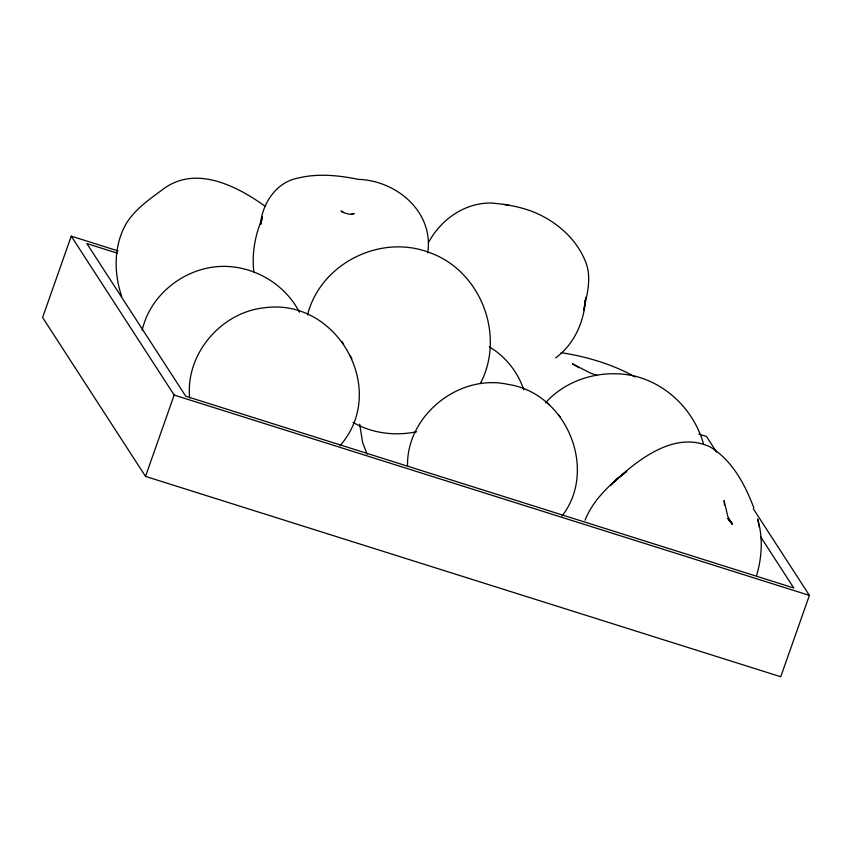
<?xml version="1.0" encoding="UTF-8"?>
<svg xmlns="http://www.w3.org/2000/svg" width="852" height="852" viewBox="0 0 852 852"><rect width="100%" height="100%" fill="white"/><g stroke="black" fill="none" stroke-linecap="round" stroke-linejoin="round"><path stroke-width="1.28" d="M407.522 466.321C406.255 415.52 459.09 373.293 508.271 384.433C566.101 392.953 598.306 469.239 562.064 515.95M427.693 252.82C433.987 211.956 396.521 180.454 358.106 179.346C338.404 175.235 317.711 173.265 297.955 178.079C276.41 182.126 262.48 203.117 260.51 223.98M585.367 300.128L583.939 310.298L585.867 297.252M585.356 300.16C584.003 322.322 573.843 344.645 555.632 357.893M585.303 300.926L584.547 305.953C588.072 291.203 591.533 274.855 585.015 260.456C576.208 239.156 558.039 223.16 537.41 213.607C522.968 207.164 506.993 204.342 491.306 203.01C464.83 202.648 441.07 219.358 428.726 242.16M260.946 223.671L262.235 216.685L260.84 224.119M260.882 223.82L261.596 219.976C254.801 236.26 251.809 254.343 253.821 271.894M756.661 575.302C762.029 556.91 763.104 537.527 757.641 519.017L759.302 526.994M142.167 330.288C150.059 295.346 183.052 268.944 218.506 266.548C251.351 264.365 284.376 282.896 299.425 312.194M307.572 314.91C320.245 263.875 379.96 233.853 428.886 252.373C480.635 270.201 505.715 335.315 480.358 383.496M118.162 250.946L71.249 236.153L42.6 317.498L145.522 476.406L780.751 676.744L809.4 595.388L753.264 508.708M145.522 476.406L174.17 395.062L71.249 236.153M585.068 520.21C591.821 503.021 604.92 489.442 618.69 477.578C642.536 456.374 676.829 431.229 710.078 446.895C732.113 460.176 745.01 484.447 753.818 507.845M340.065 445.617C389.194 389.747 337.104 297.582 264.44 307.764C221.115 312.215 185.235 354.144 189.676 397.895M545.525 402.815C567.762 378.011 604.153 368.522 636.263 376.488C668.713 385.189 694.316 411.623 703.475 443.785M610.469 485.651L618.69 477.578M613.962 482.232L617.54 478.728M351.876 214.235L354.208 213.575L349.948 214.278L344.858 213.117L341.013 211.03L343.079 212.531M416.639 431.74C395.371 436.245 371.919 433.444 353.037 422.368M561.031 352.653C586.9 356.69 612.247 364.134 635.177 376.967M503.628 204.331L509.421 205.492M597.06 375.444L590.202 372.984L572.448 363.793L578.881 367.681M698.864 434.083L706.478 436.48L716.553 452.039M117.352 253.182L86.883 243.565L185.747 396.223L793.766 587.965L760.57 536.717M174.17 395.062L809.4 595.388M489.25 346.807C505.374 356.36 517.909 372.068 523.778 389.843M265.441 206.493C237.165 186.087 195.768 164.745 163.286 189.048C150.037 198.878 136.032 208.442 126.873 222.521C113.518 244.673 113.678 272.544 121.698 296.485M729.003 520.497L731.921 522.627L727.906 518.559M547.506 403.071L548.89 404.562M558.465 414.871L560.233 416.777M727.97 518.73L732.283 524.449L727.789 516.429L724.072 500.593L724.456 505.268M342.025 341.492L343.665 344.315M350.204 355.678L351.94 358.681M367.127 454.222L362.643 442.635L359.693 424.211M626.614 471.401L614.665 481.124L626.614 471.401"/></g></svg>
